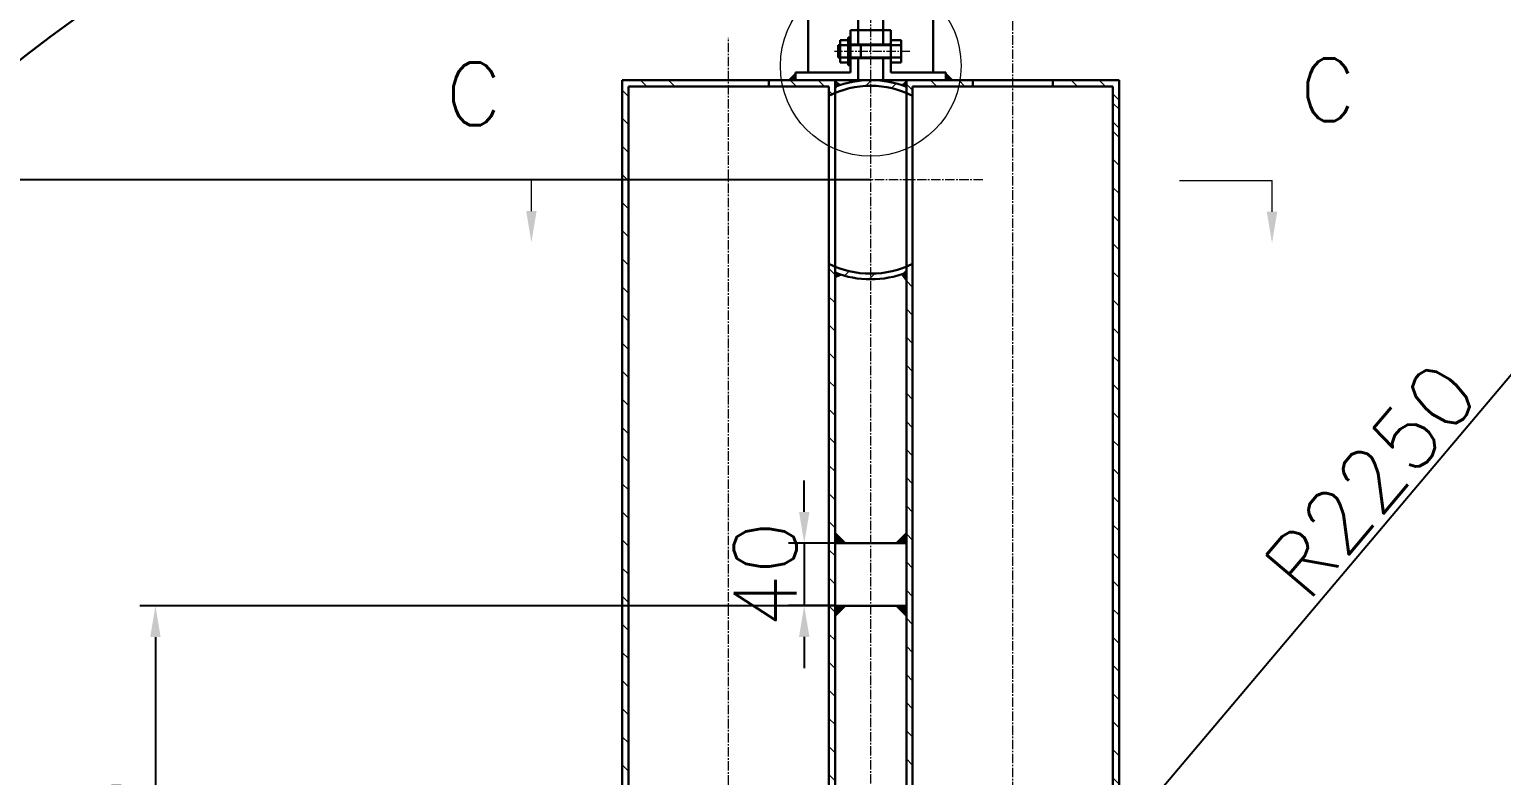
# Model space of a CAD drawing. Header units: millimetres. Extents: x 1900 to 2741, y 0 to 595.
# Drawn here: x 2356.2 to 2473.8, y 432.7 to 492.2 of the extents above; entities that cross this region are included whole.
import ezdxf

# ---------------------------------------------------------------- set-up
doc = ezdxf.new("R2010")
doc.units = ezdxf.units.MM
doc.linetypes.add('CENTER2', pattern=[1.125, 0.75, -0.125, 0.125, -0.125])
for name, color, linetype, lineweight in [('尺寸线', 3, 'Continuous', 15), ('文字层', 7, 'Continuous', 15), ('粗实线', 7, 'Continuous', 30), ('细实线', 7, 'Continuous', 15), ('细点划线', 1, 'CENTER2', 18)]:
    doc.layers.add(name, color=color, linetype=linetype, lineweight=lineweight)
doc.styles.get("Standard").update_dxf_attribs({"font": 'txt.shx', "bigfont": 'gbcbig.shx'})
doc.dimstyles.new('ISO-25$0', dxfattribs={"dimtxt": 5, "dimasz": 2.5, "dimexe": 1.25, "dimexo": 0, "dimtad": 1, "dimdec": 0, "dimdsep": 46, "dimtxsty": 'Standard', "dimcen": 2.5, "dimdle": 5, "dimadec": 0, "dimazin": 0, "dimtfac": 1, "dimtdec": 0, "dimtmove": 0, "dimatfit": 2, "dimfxl": 0, "dimtolj": 1, "dimarcsym": 0})
doc.dimstyles.new('ISO-25$4', dxfattribs={"dimtxt": 5, "dimasz": 2.5, "dimexe": 0.5, "dimexo": 0, "dimtad": 1, "dimdec": 0, "dimdsep": 46, "dimtxsty": 'Standard', "dimcen": 2.5, "dimdle": 5, "dimadec": 0, "dimazin": 0, "dimtfac": 1, "dimtdec": 0, "dimtmove": 0, "dimatfit": 2, "dimfxl": 0, "dimtolj": 1, "dimarcsym": 0})
pattern_1 = [(135, (0, 0), (-1.122532015133644, -1.122532015133644), [])]
pattern_2 = [(45, (0, 0), (-1.122532015133644, 1.122532015133644), [])]

# ---------------------------------------------------------------- blocks, each defined once
blk = doc.blocks.new('*X19')
at = {"layer": '细实线'}
for p, q in [((2405.473298529091, 487.6861087555627), (2404.973298529091, 488.1861087555627)), ((2407.718362559358, 487.6861087555627), (2407.218362559358, 488.1861087555627)), ((2404.01970425441, 486.8946389999763), (2403.51970425441, 487.3946389999763)), ((2404.01970425441, 484.649574969709), (2403.51970425441, 485.149574969709)), ((2404.01970425441, 482.4045109394417), (2403.51970425441, 482.9045109394417)), ((2404.01970425441, 480.1594469091744), (2403.51970425441, 480.6594469091744)), ((2404.01970425441, 477.9143828789071), (2403.51970425441, 478.4143828789071)), ((2404.01970425441, 475.6693188486399), (2403.51970425441, 476.1693188486399)), ((2404.01970425441, 473.4242548183726), (2403.51970425441, 473.9242548183726)), ((2404.01970425441, 471.1791907881053), (2403.51970425441, 471.6791907881053)), ((2404.01970425441, 468.934126757838), (2403.51970425441, 469.434126757838)), ((2404.01970425441, 466.6890627275707), (2403.51970425441, 467.1890627275707)), ((2404.01970425441, 464.4439986973034), (2403.51970425441, 464.9439986973034)), ((2404.01970425441, 462.1989346670361), (2403.51970425441, 462.6989346670362)), ((2404.01970425441, 459.9538706367688), (2403.51970425441, 460.4538706367688)), ((2404.01970425441, 457.7088066065015), (2403.51970425441, 458.2088066065015)), ((2404.01970425441, 455.4637425762343), (2403.51970425441, 455.9637425762343)), ((2404.01970425441, 453.218678545967), (2403.51970425441, 453.718678545967)), ((2404.01970425441, 450.9736145156997), (2403.51970425441, 451.4736145156997)), ((2404.01970425441, 448.7285504854324), (2403.51970425441, 449.2285504854324)), ((2404.01970425441, 446.4834864551651), (2403.51970425441, 446.9834864551651)), ((2404.01970425441, 444.2384224248978), (2403.51970425441, 444.7384224248978)), ((2404.01970425441, 441.9933583946305), (2403.51970425441, 442.4933583946305)), ((2404.01970425441, 439.7482943643632), (2403.51970425441, 440.2482943643632)), ((2404.01970425441, 437.503230334096), (2403.51970425441, 438.003230334096)), ((2404.01970425441, 435.2581663038287), (2403.51970425441, 435.7581663038287)), ((2404.01970425441, 433.0131022735613), (2403.51970425441, 433.5131022735614)), ((2404.01970425441, 430.7680382432941), (2403.51970425441, 431.2680382432941)), ((2404.01970425441, 428.5229742130268), (2403.51970425441, 429.0229742130268)), ((2404.01970425441, 426.2779101827595), (2403.51970425441, 426.7779101827595)), ((2404.01970425441, 424.0328461524922), (2403.51970425441, 424.5328461524922)), ((2404.01970425441, 421.7877821222249), (2403.51970425441, 422.2877821222249)), ((2404.01970425441, 419.5427180919576), (2403.51970425441, 420.0427180919576)), ((2404.01970425441, 417.2976540616904), (2403.51970425441, 417.7976540616904)), ((2404.01970425441, 415.0525900314231), (2403.51970425441, 415.5525900314231)), ((2404.01970425441, 412.8075260011558), (2403.51970425441, 413.3075260011558)), ((2404.01970425441, 410.5624619708885), (2403.51970425441, 411.0624619708885)), ((2404.01970425441, 408.3173979406212), (2403.51970425441, 408.8173979406212)), ((2404.01970425441, 406.0723339103539), (2403.51970425441, 406.5723339103539))]:
    blk.add_line(p, q, dxfattribs=at)
blk = doc.blocks.new('*X20')
at = {"layer": '细实线'}
for p, q in [((2420.51970425441, 472.6397030302436), (2420.01970425441, 473.1397030302436)), ((2420.51970425441, 470.3946389999763), (2420.01970425441, 470.8946389999763)), ((2420.51970425441, 468.149574969709), (2420.01970425441, 468.649574969709)), ((2420.51970425441, 465.9045109394417), (2420.01970425441, 466.4045109394417)), ((2420.51970425441, 463.6594469091744), (2420.01970425441, 464.1594469091744)), ((2420.51970425441, 461.4143828789072), (2420.01970425441, 461.9143828789072)), ((2420.51970425441, 459.1693188486399), (2420.01970425441, 459.6693188486399)), ((2420.51970425441, 456.9242548183726), (2420.01970425441, 457.4242548183726)), ((2420.51970425441, 454.6791907881053), (2420.01970425441, 455.1791907881053)), ((2420.51970425441, 452.434126757838), (2420.01970425441, 452.934126757838)), ((2420.51970425441, 450.1890627275707), (2420.01970425441, 450.6890627275707)), ((2420.51970425441, 447.9439986973034), (2420.01970425441, 448.4439986973034)), ((2420.51970425441, 445.6989346670362), (2420.01970425441, 446.1989346670362)), ((2420.51970425441, 443.4538706367688), (2420.01970425441, 443.9538706367688)), ((2420.51970425441, 441.2088066065016), (2420.01970425441, 441.7088066065016)), ((2420.51970425441, 438.9637425762343), (2420.01970425441, 439.4637425762343)), ((2420.51970425441, 436.718678545967), (2420.01970425441, 437.218678545967)), ((2420.51970425441, 434.4736145156997), (2420.01970425441, 434.9736145156997)), ((2420.51970425441, 432.2285504854324), (2420.01970425441, 432.7285504854324)), ((2420.51970425441, 429.9834864551651), (2420.01970425441, 430.4834864551651)), ((2420.51970425441, 427.7384224248979), (2420.01970425441, 428.2384224248979)), ((2420.51970425441, 425.4933583946305), (2420.01970425441, 425.9933583946305)), ((2420.51970425441, 423.2482943643632), (2420.01970425441, 423.7482943643633)), ((2420.51970425441, 421.003230334096), (2420.01970425441, 421.503230334096)), ((2420.51970425441, 418.7581663038287), (2420.01970425441, 419.2581663038287)), ((2420.51970425441, 416.5131022735614), (2420.01970425441, 417.0131022735614)), ((2420.51970425441, 414.2680382432941), (2420.01970425441, 414.7680382432941)), ((2420.51970425441, 412.0229742130268), (2420.01970425441, 412.5229742130268)), ((2420.51970425441, 409.7779101827595), (2420.01970425441, 410.2779101827595)), ((2420.51970425441, 407.5328461524923), (2420.01970425441, 408.0328461524923)), ((2420.51970425441, 405.2877821222249), (2420.01970425441, 405.7877821222249)), ((2420.51970425441, 403.0427180919577), (2420.01970425441, 403.5427180919577)), ((2420.51970425441, 400.7976540616904), (2420.01970425441, 401.2976540616904)), ((2420.51970425441, 398.5525900314231), (2420.01970425441, 399.0525900314231)), ((2420.51970425441, 396.3075260011558), (2420.01970425441, 396.8075260011558)), ((2420.51970425441, 394.0624619708885), (2420.01970425441, 394.5624619708885)), ((2420.51970425441, 391.8173979406212), (2420.01970425441, 392.3173979406212)), ((2420.51970425441, 389.572333910354), (2420.01970425441, 390.072333910354)), ((2420.51970425441, 387.3272698800866), (2420.01970425441, 387.8272698800866)), ((2420.51970425441, 385.0822058498194), (2420.01970425441, 385.5822058498194))]:
    blk.add_line(p, q, dxfattribs=at)
blk = doc.blocks.new('*X23')
at = {"layer": '细实线'}
for p, q in [((2443.21970425441, 485.8607275145199), (2442.71970425441, 486.36072751452)), ((2443.21970425441, 483.6156634842527), (2442.71970425441, 484.1156634842527)), ((2443.21970425441, 481.3705994539854), (2442.71970425441, 481.8705994539854)), ((2443.21970425441, 479.1255354237181), (2442.71970425441, 479.6255354237181)), ((2443.21970425441, 476.8804713934508), (2442.71970425441, 477.3804713934508)), ((2443.21970425441, 474.6354073631835), (2442.71970425441, 475.1354073631835)), ((2443.21970425441, 472.3903433329162), (2442.71970425441, 472.8903433329162)), ((2443.21970425441, 470.1452793026489), (2442.71970425441, 470.6452793026489)), ((2443.21970425441, 467.9002152723816), (2442.71970425441, 468.4002152723817)), ((2443.21970425441, 465.6551512421144), (2442.71970425441, 466.1551512421144)), ((2443.21970425441, 463.4100872118471), (2442.71970425441, 463.9100872118471)), ((2443.21970425441, 461.1650231815798), (2442.71970425441, 461.6650231815798)), ((2443.21970425441, 458.9199591513125), (2442.71970425441, 459.4199591513125)), ((2443.21970425441, 456.6748951210452), (2442.71970425441, 457.1748951210452)), ((2443.21970425441, 454.4298310907779), (2442.71970425441, 454.929831090778)), ((2443.21970425441, 452.1847670605106), (2442.71970425441, 452.6847670605106)), ((2443.21970425441, 449.9397030302433), (2442.71970425441, 450.4397030302433)), ((2443.21970425441, 447.6946389999761), (2442.71970425441, 448.1946389999761)), ((2443.21970425441, 445.4495749697087), (2442.71970425441, 445.9495749697087)), ((2443.21970425441, 443.2045109394415), (2442.71970425441, 443.7045109394415)), ((2443.21970425441, 440.9594469091742), (2442.71970425441, 441.4594469091742)), ((2443.21970425441, 438.7143828789069), (2442.71970425441, 439.2143828789069)), ((2443.21970425441, 436.4693188486396), (2442.71970425441, 436.9693188486396)), ((2443.21970425441, 434.2242548183723), (2442.71970425441, 434.7242548183723)), ((2443.21970425441, 431.979190788105), (2442.71970425441, 432.479190788105)), ((2443.21970425441, 429.7341267578378), (2442.71970425441, 430.2341267578378)), ((2443.21970425441, 427.4890627275705), (2442.71970425441, 427.9890627275705)), ((2443.21970425441, 425.2439986973031), (2442.71970425441, 425.7439986973032)), ((2443.21970425441, 422.9989346670359), (2442.71970425441, 423.4989346670359)), ((2443.21970425441, 420.7538706367686), (2442.71970425441, 421.2538706367686)), ((2443.21970425441, 418.5088066065013), (2442.71970425441, 419.0088066065013)), ((2443.21970425441, 416.263742576234), (2442.71970425441, 416.763742576234)), ((2443.21970425441, 414.0186785459667), (2442.71970425441, 414.5186785459667)), ((2443.21970425441, 411.7736145156994), (2442.71970425441, 412.2736145156994)), ((2443.21970425441, 409.5285504854322), (2442.71970425441, 410.0285504854322)), ((2443.21970425441, 407.2834864551648), (2442.71970425441, 407.7834864551648))]:
    blk.add_line(p, q, dxfattribs=at)
blk = doc.blocks.new('*X39')
at = {"layer": '尺寸线'}
for points in [[(2417.642155513945, 453.7066150762074), (2418.475488847278, 453.7066150762074), (2418.058822180611, 451.2066150762074)], [(2417.642155513945, 443.7222065507545), (2418.475488847278, 443.7222065507545), (2418.058822180611, 446.2222065507545)]]:
    blk.add_hatch(color=0, dxfattribs=at).paths.add_polyline_path(points, flags=0)
at = {"layer": '尺寸线', "color": 0, "lineweight": -2}
for p, q in [((2418.058822180611, 453.7066150762074), (2418.058822180611, 456.2066150762074)), ((2420.51970425441, 451.2066150762074), (2416.808822180611, 451.2066150762074)), ((2418.058822180611, 451.2066150762074), (2418.058822180611, 446.2222065507545)), ((2420.51970425441, 446.2222065507545), (2416.808822180611, 446.2222065507545)), ((2418.058822180611, 443.7222065507545), (2418.058822180611, 441.2222065507545))]:
    blk.add_line(p, q, dxfattribs=at)
at = {"layer": '尺寸线', "color": 0, "insert": (2414.933822180611, 448.7144108134813), "char_height": 5, "width": 24.28571428571558, "attachment_point": 5, "rotation": 90}
blk.add_mtext('40', dxfattribs=at)
blk = doc.blocks.new('*X44')
at = {"layer": '尺寸线'}
blk.add_hatch(color=0, dxfattribs=at).paths.add_polyline_path([(2493.935478660861, 488.3128988370361), (2494.572141100532, 487.7752136295417), (2495.866865503179, 489.9540435522986)], flags=0)
at = {"layer": '尺寸线', "color": 0, "lineweight": -2}
blk.add_line((2423.369704254411, 404.1115860949217), (2494.253809880697, 488.0440562332888), dxfattribs=at)
at = {"layer": '尺寸线', "color": 0, "insert": (2463.329546225524, 456.270538496678), "char_height": 5, "width": 67.14285714285758, "attachment_point": 5, "rotation": 49.81765901997822}
blk.add_mtext('R2250', dxfattribs=at)
blk = doc.blocks.new('*X48')
at = {"layer": '尺寸线'}
for points in [[(2365.808730580145, 443.7066150762074), (2366.642063913478, 443.7066150762074), (2366.225397246811, 446.2066150762074)], [(2365.808730580145, 406.6115860949232), (2366.642063913478, 406.6115860949232), (2366.225397246811, 404.1115860949232)]]:
    blk.add_hatch(color=0, dxfattribs=at).paths.add_polyline_path(points, flags=0)
at = {"layer": '尺寸线', "color": 0, "lineweight": -2}
for p, q in [((2423.257148959062, 446.2066150762074), (2364.975397246811, 446.2066150762074)), ((2366.225397246811, 443.7066150762074), (2366.225397246811, 406.6115860949232)), ((2423.369704254412, 404.1115860949232), (2364.975397246811, 404.1115860949232))]:
    blk.add_line(p, q, dxfattribs=at)
at = {"layer": '尺寸线', "color": 0, "insert": (2363.100397246811, 426.0247787515918), "char_height": 5, "width": 38.57142857142935, "attachment_point": 5, "rotation": 90}
blk.add_mtext('840', dxfattribs=at)
blk = doc.blocks.new('*X49')
at = {"layer": '尺寸线'}
for points in [[(2305.150975524774, 477.7361087555627), (2305.984308858107, 477.7361087555627), (2305.567642191441, 480.2361087555627)], [(2305.150975524774, 406.6115860949232), (2305.984308858107, 406.6115860949232), (2305.567642191441, 404.1115860949232)]]:
    blk.add_hatch(color=0, dxfattribs=at).paths.add_polyline_path(points, flags=0)
at = {"layer": '尺寸线', "color": 0, "lineweight": -2}
for p, q in [((2423.36970425441, 480.2361087555627), (2304.317642191441, 480.2361087555627)), ((2305.567642191441, 477.7361087555627), (2305.567642191441, 406.6115860949232)), ((2423.369704254412, 404.1115860949232), (2304.317642191441, 404.1115860949232))]:
    blk.add_line(p, q, dxfattribs=at)
at = {"layer": '尺寸线', "color": 0, "insert": (2302.442642191441, 444.9190687847158), "char_height": 5, "width": 50.71428571428442, "attachment_point": 5, "rotation": 90}
blk.add_mtext('1400', dxfattribs=at)

msp = doc.modelspace()

# ---------------------------------------------------------------- hatches: boundary and pattern name
at = {"layer": '粗实线'}
for points in [[(2417.366913093062, 488.6981087555627), (2416.854913093061, 488.1861087555627), (2417.366913093062, 488.1861087555629)], [(2429.878913093061, 488.1861087555627), (2429.366913093062, 488.6981087555624), (2429.366913093062, 488.1861087555627)], [(2421.31970425441, 451.2066150762074), (2420.51970425441, 452.0066150762071), (2420.51970425441, 451.2066150762074)], [(2426.21970425441, 452.0066150762071), (2425.41970425441, 451.2066150762074), (2426.21970425441, 451.2066150762076)], [(2420.51970425441, 445.4066150762077), (2421.31970425441, 446.2066150762074), (2420.51970425441, 446.206615076207)], [(2425.41970425441, 446.2066150762074), (2426.21970425441, 445.4066150762077), (2426.21970425441, 446.2066150762074)]]:
    msp.add_hatch(color=256, dxfattribs=at).paths.add_polyline_path(points, flags=0)
h = msp.add_hatch(color=256, dxfattribs=at)
edge = h.paths.add_edge_path(flags=0)
edge.add_line((2421.014047731744, 487.8290911964235), (2420.51970425441, 488.1861087555625))
edge.add_line((2420.51970425441, 488.1861087555625), (2420.51970425441, 487.6576988816745))
edge.add_arc((2423.369700414463, 480.2361198310512), 7.949988284077493, 107.23604436180571, 111.0075281998516, ccw=False)
h = msp.add_hatch(color=256, dxfattribs=at)
edge = h.paths.add_edge_path(flags=0)
edge.add_line((2426.21970425441, 488.1861087555625), (2425.806991652524, 487.8032832704656))
edge.add_arc((2423.369715585944, 480.2361408789644), 7.949965949485324, 68.99246782305403, 72.1469396921836, ccw=False)
edge.add_line((2426.21970425441, 487.6576988816745), (2426.21970425441, 488.1861087555625))
h = msp.add_hatch(color=256, dxfattribs=at)
edge = h.paths.add_edge_path(flags=0)
edge.add_line((2420.51970425441, 472.8145186294508), (2420.51970425441, 472.3674744279223))
edge.add_line((2420.51970425441, 472.3674744279223), (2421.116153066702, 472.6121985354474))
edge.add_arc((2423.36970655824, 480.236115547363), 7.950007166273627, 248.9924766276485, 253.5328485208663, ccw=False)
h = msp.add_hatch(color=256, dxfattribs=at)
edge = h.paths.add_edge_path(flags=0)
edge.add_arc((2423.369706228314, 480.2361031387933), 7.949994048932789, 287.7185000553206, 291.00752665116175, ccw=False)
edge.add_line((2425.789212560512, 472.6632308642519), (2426.21970425441, 472.0584620293706))
edge.add_line((2426.21970425441, 472.0584620293706), (2426.21970425441, 472.8145186294508))
at = {"layer": '细实线'}
h = msp.add_hatch(dxfattribs=at)
h.set_pattern_fill('ANSI31', color=256, scale=0.5, angle=90, style=0)
h.set_pattern_definition(pattern_1)
edge = h.paths.add_edge_path(flags=0)
edge.add_line((2420.51970425441, 488.1861087555627), (2415.21970425441, 488.1861087555627))
edge.add_line((2415.21970425441, 488.1861087555627), (2415.21970425441, 487.6861087555627))
edge.add_line((2415.21970425441, 487.6861087555627), (2420.01970425441, 487.6861087555627))
edge.add_line((2420.01970425441, 487.6861087555627), (2420.01970425441, 487.4458244226331))
edge.add_line((2420.01970425441, 487.4458244226331), (2420.01970425441, 486.9463621039839))
edge.add_arc((2423.369696442748, 480.2361259508671), 7.499981126144331, 112.33367737537691, 116.53002630047749, ccw=False)
edge.add_line((2420.51970425441, 487.173507403471), (2420.51970425441, 487.6576988816745))
edge.add_line((2420.51970425441, 487.6576988816745), (2420.51970425441, 488.1861087555627))
h = msp.add_hatch(dxfattribs=at)
h.set_pattern_fill('ANSI31', color=256, scale=0.5, style=0)
h.set_pattern_definition(pattern_2)
edge = h.paths.add_edge_path(flags=0)
edge.add_line((2420.51970425441, 487.6576988816745), (2420.51970425441, 487.173507403471))
edge.add_arc((2423.36970425441, 480.2361109570205), 7.499997963681812, 67.66631095139701, 112.33368904861379, ccw=False)
edge.add_line((2426.21970425441, 487.173507403471), (2426.21970425441, 487.6576988816745))
edge.add_arc((2423.36970425441, 480.2361089255402), 7.949999841320435, 68.9924741410174, 111.0075258589792)
h = msp.add_hatch(dxfattribs=at)
h.set_pattern_fill('ANSI31', color=256, scale=0.5, angle=90, style=0)
h.set_pattern_definition(pattern_1)
edge = h.paths.add_edge_path(flags=0)
edge.add_line((2431.51970425441, 488.1861087555627), (2426.21970425441, 488.1861087555627))
edge.add_line((2426.21970425441, 488.1861087555627), (2426.21970425441, 487.6576988816745))
edge.add_line((2426.21970425441, 487.6576988816745), (2426.21970425441, 487.173507403471))
edge.add_arc((2423.369712066027, 480.2361259507579), 7.499981126262429, 63.469973699580805, 67.66632262461832, ccw=False)
edge.add_line((2426.71970425441, 486.9463621039839), (2426.71970425441, 487.4458244226329))
edge.add_line((2426.71970425441, 487.4458244226329), (2426.71970425441, 487.6861087555627))
edge.add_line((2426.71970425441, 487.6861087555627), (2431.51970425441, 487.6861087555627))
edge.add_line((2431.51970425441, 487.6861087555627), (2431.51970425441, 488.1861087555627))
h = msp.add_hatch(dxfattribs=at)
h.set_pattern_fill('ANSI31', color=256, scale=0.5, angle=90, style=0)
h.set_pattern_definition(pattern_1)
h.paths.add_polyline_path([(2443.21970425441, 488.1861087555627), (2437.91970425441, 488.1861087555627), (2437.91970425441, 487.6861087555627), (2442.71970425441, 487.6861087555627), (2442.71970425441, 484.4361947209919), (2443.21970425441, 484.4361947209919)], flags=0)
for points in [[(2395.842283944125, 477.7361087555627), (2396.675617277458, 477.7361087555627), (2396.258950610792, 475.2361087555627)], [(2455.011664428243, 477.6773385652747), (2455.844997761576, 477.6773385652747), (2455.42833109491, 475.1773385652747)]]:
    msp.add_hatch(color=256, dxfattribs=at).paths.add_polyline_path(points, flags=0)
h = msp.add_hatch(dxfattribs=at)
h.set_pattern_fill('ANSI31', color=256, scale=0.5, style=0)
h.set_pattern_definition(pattern_2)
edge = h.paths.add_edge_path(flags=0)
edge.add_line((2426.21970425441, 472.8145186294508), (2426.21970425441, 473.2987101076543))
edge.add_arc((2423.36970425441, 480.2361065541043), 7.499997963680694, 247.6663109513901, 292.33368904861356, ccw=False)
edge.add_line((2420.51970425441, 473.2987101076543), (2420.51970425441, 472.8145186294508))
edge.add_arc((2423.36970425441, 480.2361085855844), 7.949999841319634, 248.9924741410187, 291.0075258589848)
h = msp.add_hatch(dxfattribs=at)
h.set_pattern_fill('ANSI31', color=256, scale=0.5, angle=90, style=0)
h.set_pattern_definition(pattern_1)
edge = h.paths.add_edge_path(flags=0)
edge.add_line((2426.71970425441, 473.0263930884922), (2426.71970425441, 473.5258554071414))
edge.add_arc((2423.369712066105, 480.2360915601884), 7.499981126067048, 292.33367737535275, 296.5300263004966, ccw=False)
edge.add_line((2426.21970425441, 473.2987101076543), (2426.21970425441, 472.8145186294508))
edge.add_line((2426.21970425441, 472.8145186294508), (2426.21970425441, 459.8568876574794))
edge.add_line((2426.21970425441, 459.8568876574794), (2426.71970425441, 459.8568876574794))
edge.add_line((2426.71970425441, 459.8568876574794), (2426.71970425441, 473.0263930884922))
h = msp.add_hatch(dxfattribs=at)
h.set_pattern_fill('ANSI31', color=256, scale=0.5, angle=90, style=0)
h.set_pattern_definition(pattern_1)
h.paths.add_polyline_path([(2426.71970425441, 459.8568876574794), (2426.21970425441, 459.8568876574794), (2426.21970425441, 439.7422945281793), (2426.71970425441, 439.7422945281793)], flags=0)
h = msp.add_hatch(dxfattribs=at)
h.set_pattern_fill('ANSI31', color=256, scale=0.5, angle=90, style=0)
h.set_pattern_definition(pattern_1)
h.paths.add_polyline_path([(2426.71970425441, 439.7422945281793), (2426.21970425441, 439.7422945281793), (2426.21970425441, 406.6700704269077), (2426.21970425441, 406.0815696124604), (2426.71970425441, 406.0815696124604), (2426.71970425441, 406.6764244953976)], flags=0)

# ---------------------------------------------------------------- linework, layer by layer
at = {"layer": '粗实线'}
for p, q in [((2418.366913093062, 488.7861087555629), (2418.366913093062, 513.3570806064325)), ((2428.365023063149, 488.785396828327), (2428.368522273307, 513.3563684300312)), ((2422.366913093062, 491.0361087555626), (2422.366913093062, 497.0572824909854)), ((2424.366913093062, 491.0361087555626), (2424.366913093062, 497.0572824909854)), ((2421.566913093062, 489.3861087555628), (2421.566913093062, 491.5861087555628)), ((2421.766913093062, 491.5861087555628), (2421.566913093062, 491.586108755563)), ((2422.366913093062, 492.1861087555629), (2421.766913093062, 492.1861087555629)), ((2421.766913093062, 488.7861087555629), (2421.766913093062, 492.1861087555629)), ((2424.366913093062, 492.1861087555629), (2422.366913093062, 492.1861087555629)), ((2424.366913093062, 492.1861087555627), (2424.966913093062, 492.1861087555627)), ((2424.878913093062, 492.1861087555627), (2424.366913093062, 492.1861087555627)), ((2424.406495074969, 492.1861087555629), (2424.790495074969, 492.1861087555629)), ((2424.966913093062, 488.7861087555629), (2424.966913093062, 492.1861087555629)), ((2420.766913093062, 490.9861087555629), (2420.766913093062, 489.9861087555627)), ((2420.766913093062, 490.9611087555625), (2420.926913093062, 490.9611087555625)), ((2420.926913093062, 491.3861087555628), (2420.926913093062, 489.586108755563)), ((2421.566913093062, 491.3861087555628), (2420.926913093062, 491.3861087555628)), ((2424.966913093062, 491.0361087555626), (2421.766913093062, 491.0361087555629)), ((2424.966913093062, 490.9861087555627), (2421.766913093062, 490.9861087555627)), ((2421.766913093062, 490.9861087555627), (2424.966913093062, 490.9861087555627)), ((2422.566913093062, 489.9861087555627), (2422.566913093062, 490.9861087555629)), ((2425.806913093062, 491.3861087555628), (2424.966913093062, 491.3861087555628)), ((2424.966913093062, 490.9861087555627), (2425.806913093062, 490.9861087555624)), ((2425.806913093062, 491.3861087555628), (2425.806913093062, 489.5861087555626)), ((2420.926913093062, 490.0111087555625), (2420.766913093062, 490.0111087555624)), ((2421.566913093062, 489.9861087555624), (2420.766913093062, 489.9861087555627)), ((2421.566913093062, 489.5861087555628), (2420.926913093062, 489.586108755563)), ((2421.766913093062, 489.3861087555628), (2421.566913093062, 489.3861087555628)), ((2425.806913093062, 489.9861087555627), (2421.766913093062, 489.9861087555627)), ((2424.966913093062, 489.9361087555625), (2421.766913093062, 489.9361087555627)), ((2422.366913093062, 488.1861087555627), (2422.366913093062, 489.9361087555627)), ((2424.366913093062, 488.1861087555627), (2424.366913093062, 489.9361087555625)), ((2425.806913093062, 489.5861087555626), (2424.966913093062, 489.5861087555628)), ((2403.51970425441, 488.1861087555627), (2408.81970425441, 488.1861087555627)), ((2403.51970425441, 480.2361087555627), (2403.51970425441, 488.1861087555627)), ((2408.81970425441, 488.1861087555627), (2415.21970425441, 488.1861087555627)), ((2415.21970425441, 488.1861087555627), (2415.21970425441, 487.6861087555627)), ((2415.21970425441, 488.1861087555627), (2420.51970425441, 488.1861087555627)), ((2417.366913093062, 488.6981087555627), (2416.854913093061, 488.1861087555627)), ((2417.366913093062, 488.1861087555627), (2416.854913093061, 488.1861087555627)), ((2417.366913093062, 488.7861087555629), (2421.766913093062, 488.7861087555629)), ((2417.366913093062, 488.1851210422441), (2417.366913093062, 488.7861087555629)), ((2417.366913093062, 488.6981087555627), (2417.366913093062, 488.1861087555627)), ((2417.366913093062, 488.2256907374702), (2417.366913093062, 488.6096907374703)), ((2420.447342140395, 488.1861087555627), (2422.366913093062, 488.1861087555627)), ((2420.51970425441, 488.1861087555627), (2420.51970425441, 487.6576988816745)), ((2422.366913093062, 488.1861087555627), (2424.366913093062, 488.1861087555627)), ((2429.366913093062, 488.1851210422441), (2424.366913093062, 488.1851210422441)), ((2424.966913093062, 488.7861087555629), (2429.366913093062, 488.7861087555629)), ((2426.21970425441, 487.6576988816745), (2426.21970425441, 488.1861087555627)), ((2429.366913093062, 488.1851210422441), (2429.366913093062, 488.7861087555629)), ((2429.366913093062, 488.1861087555627), (2429.366913093062, 488.6981087555627)), ((2429.878913093062, 488.1861087555627), (2429.366913093062, 488.6981087555627)), ((2429.878913093062, 488.1861087555627), (2429.366913093062, 488.1861087555627)), ((2431.51970425441, 488.1861087555627), (2429.366913093062, 488.1851210422441)), ((2429.406495074969, 488.1861087555627), (2429.790495074969, 488.1861087555627)), ((2431.51970425441, 488.1861087555627), (2437.91970425441, 488.1861087555627)), ((2431.51970425441, 488.1861087555627), (2431.51970425441, 487.6861087555627)), ((2437.91970425441, 488.1861087555627), (2437.91970425441, 487.6861087555627)), ((2437.91970425441, 488.1861087555627), (2443.21970425441, 488.1861087555627)), ((2443.21970425441, 406.1613148468815), (2443.21970425441, 488.1861087555627)), ((2404.01970425441, 487.6861087555627), (2408.81970425441, 487.6861087555627)), ((2404.01970425441, 405.35996447374), (2404.01970425441, 487.6861087555627)), ((2408.81970425441, 487.6861087555627), (2420.01970425441, 487.6861087555627)), ((2420.01970425441, 487.6861087555625), (2420.01970425441, 473.5258554071414)), ((2420.51970425441, 487.6576988816745), (2420.51970425441, 487.173507403471)), ((2420.51970425441, 487.173507403471), (2420.51970425441, 473.2987101076543)), ((2426.21970425441, 487.6576988816745), (2426.21970425441, 487.173507403471)), ((2426.21970425441, 485.9357144669317), (2426.21970425441, 487.173507403471)), ((2426.71970425441, 487.6861087555627), (2431.51970425441, 487.6861087555627)), ((2426.71970425441, 487.4458244226329), (2426.71970425441, 487.6861087555625)), ((2426.71970425441, 487.4458244226329), (2426.71970425441, 486.9463621039839)), ((2426.71970425441, 480.2361087555627), (2426.71970425441, 486.9463621039839)), ((2431.51970425441, 487.6861087555627), (2437.91970425441, 487.6861087555627)), ((2437.91970425441, 487.6861087555627), (2442.71970425441, 487.6861087555627)), ((2442.71970425441, 384.6861087555627), (2442.71970425441, 487.6861087555627)), ((2426.21970425441, 473.2987101076543), (2426.21970425441, 485.9357144669317)), ((2403.51970425441, 405.4553881400833), (2403.51970425441, 480.2361087555627)), ((2426.71970425441, 473.5258554071414), (2426.71970425441, 480.2361087555627)), ((2420.01970425441, 473.5258554071414), (2420.01970425441, 473.0263930884922)), ((2420.01970425441, 473.0263930884922), (2420.01970425441, 384.1861087555627)), ((2420.51970425441, 473.2987101076543), (2420.51970425441, 472.8145186294508)), ((2420.51970425441, 472.8145186294508), (2420.51970425441, 384.1861087555627)), ((2426.21970425441, 473.2987101076543), (2426.21970425441, 472.8145186294508)), ((2426.21970425441, 406.6700704269077), (2426.21970425441, 472.8145186294508)), ((2426.71970425441, 473.5258554071414), (2426.71970425441, 473.0263930884922)), ((2426.71970425441, 406.6764244953976), (2426.71970425441, 473.0263930884922)), ((2420.51970425441, 451.2066150762074), (2420.51970425441, 452.0066150762074)), ((2421.31970425441, 451.2066150762074), (2420.51970425441, 452.0066150762074)), ((2426.21970425441, 452.0066150762074), (2425.41970425441, 451.2066150762074)), ((2426.21970425441, 452.0066150762074), (2426.21970425441, 451.2066150762074)), ((2421.31970425441, 451.2066150762074), (2420.51970425441, 451.2066150762074)), ((2426.21970425441, 451.2066150762074), (2420.51970425441, 451.2066150762074)), ((2426.21970425441, 451.2066150762074), (2425.41970425441, 451.2066150762074)), ((2420.51970425441, 445.4066150762072), (2420.51970425441, 446.2066150762074)), ((2420.51970425441, 445.4066150762072), (2421.31970425441, 446.2066150762074)), ((2420.51970425441, 446.2066150762074), (2421.31970425441, 446.2066150762074)), ((2426.21970425441, 446.2066150762074), (2420.51970425441, 446.2066150762074)), ((2425.41970425441, 446.2066150762074), (2426.21970425441, 445.4066150762075)), ((2425.41970425441, 446.2066150762074), (2426.21970425441, 446.2066150762074)), ((2426.21970425441, 446.2066150762074), (2426.21970425441, 445.4066150762075))]:
    msp.add_line(p, q, dxfattribs=at)
at = {"layer": '粗实线', "linetype": 'Continuous'}
msp.add_line((2420.766913093062, 490.9861087555627), (2421.566913093062, 490.9861087555627), dxfattribs=at)
at = {"layer": '粗实线'}
for centre, radius, start, end in [((2423.36970425441, 404.1115860949218), 112.3599834970203, 339.1859996101369, 200.8140003898625), ((2423.36970425441, 404.1115860949218), 109.3599834970205, 3.026790105687267, 176.9732098943095), ((2423.36970425441, 480.2361087555627), 7.949999999999946, 68.99247458017906, 111.0075254198145), ((2423.36970425441, 480.2361087555627), 7.500000000000016, 63.46997898198559, 116.5300210180144), ((2423.36970425441, 480.2361087555627), 7.500000000000016, 243.4699789819881, 296.5300210180181), ((2423.36970425441, 480.2361087555627), 7.949999999999946, 248.9924745801827, 291.0075254198169)]:
    msp.add_arc(centre, radius, start, end, dxfattribs=at)
at = {"layer": '细实线'}
for p, q in [((2421.766913093062, 490.9611087555627), (2422.566913093061, 490.9611087555628)), ((2422.566913093062, 490.0111087555626), (2421.766913093062, 490.0111087555625)), ((2396.258950610792, 477.7361087555627), (2396.258950610792, 480.2361087555627)), ((2396.504098855786, 480.2361087555627), (2401.834255473926, 480.2361087555627)), ((2448.035828674608, 480.1773385652747), (2455.42833109491, 480.1773385652747)), ((2455.42833109491, 477.6773385652747), (2455.42833109491, 480.1773385652747))]:
    msp.add_line(p, q, dxfattribs=at)
msp.add_circle((2423.36970425441, 489.3295944670281), 7.220176690201848, dxfattribs=at)
at = {"layer": '细点划线'}
for p, q in [((2423.36970425441, 357.757653612489), (2423.36970425441, 526.6105950824159)), ((2434.71970425441, 380.7667289193438), (2434.71970425441, 493.5522033987139)), ((2412.01970425441, 381.2973878726326), (2412.01970425441, 491.572638982096)), ((2426.501238717188, 490.4861087555627), (2420.479322982099, 490.4861087555627)), ((2432.31970425441, 480.2361087555627), (2414.41970425441, 480.2361087555627))]:
    msp.add_line(p, q, dxfattribs=at)

# ---------------------------------------------------------------- block references
at = {"layer": '细实线'}
for name in ['*X19', '*X23', '*X20']:
    msp.add_blockref(name, (0, 0), dxfattribs=at)

# ---------------------------------------------------------------- texts
at = {"layer": '文字层', "char_height": 5, "width": 8.034572007481986, "attachment_point": 1}
for insert in [(2389.403275619942, 489.5910884585109), (2457.634323468194, 489.9224736819436)]:
    msp.add_mtext('C', dxfattribs=dict(at, insert=insert))

# ---------------------------------------------------------------- dimensions: what is measured, and where the dimension line sits
at = {"layer": '尺寸线'}
dim = msp.add_radius_dim(center=(2423.369704254411, 404.1115860949217), mpoint=(2495.866865503179, 489.9540435522986), text='R2250', dimstyle='ISO-25$4', override={"dimpost": 'R<>', "dimsah": 1}, dxfattribs=at)
dim.commit()
dim.dimension.update_dxf_attribs({"geometry": '*X44', "text_midpoint": (2465.717030374286, 454.2542189685749), "dimtype": 164})
for base, p1, p2, text, picture, middle in [((2305.567642191441, 404.1115860949232), (2423.36970425441, 480.2361087555627), (2423.369704254412, 404.1115860949232), '1400', '*X49', (2305.567642191441, 444.9190687847158)), ((2418.058822180611, 446.2222065507545), (2420.51970425441, 451.2066150762074), (2420.51970425441, 446.2222065507545), '40', '*X39', (2418.058822180611, 448.7144108134813)), ((2366.225397246811, 404.1115860949232), (2423.257148959062, 446.2066150762074), (2423.369704254412, 404.1115860949232), '840', '*X48', (2366.225397246811, 426.0247787515918))]:
    dim = msp.add_linear_dim(base=base, p1=p1, p2=p2, angle=90, text=text, dimstyle='ISO-25$0', override={"dimsah": 1}, dxfattribs=at)
    dim.commit()
    dim.dimension.update_dxf_attribs({"geometry": picture, "text_midpoint": middle, "dimtype": 160})

doc.saveas('drawing.dxf')
